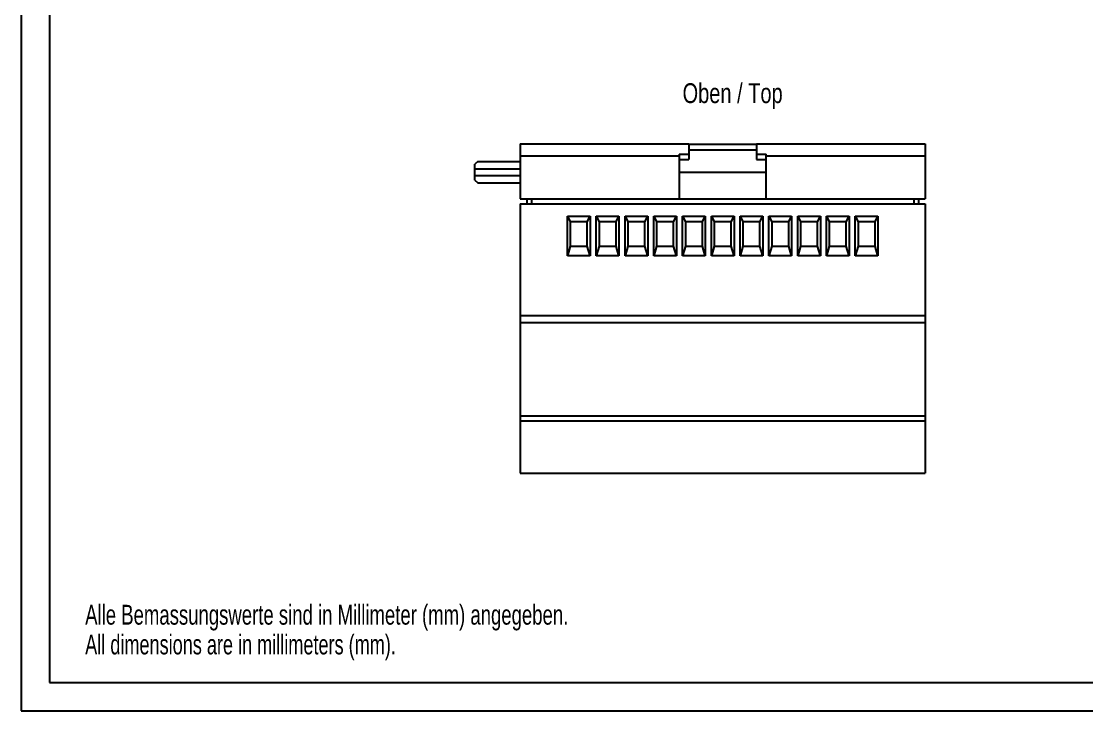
# Model space of a CAD drawing. Extents: x 0 to 420, y 0 to 297.
# Drawn here: x 0 to 188.1, y 0 to 121.7 of the extents above; entities that cross this region are included whole.
import ezdxf

# ---------------------------------------------------------------- set-up
doc = ezdxf.new("R2010")
doc.units = 0
doc.header["$LTSCALE"] = 23.1
for name, color, linetype in [('13000_TOP', 7, 'CONTINUOUS'), ('13300_TOP_GERMAN_ENGLISH', 7, 'CONTINUOUS'), ('90000_FRAME', 7, 'CONTINUOUS'), ('91000_TIP', 7, 'CONTINUOUS')]:
    doc.layers.add(name, color=color, linetype=linetype)
doc.styles.get("Standard").update_dxf_attribs({"font": 'txt', "width": 0.8})

msp = doc.modelspace()

# ---------------------------------------------------------------- linework, layer by layer
at = {"layer": '13000_TOP', "color": 7, "linetype": 'CONTINUOUS'}
for p, q in [((88.074, 100.07), (88.074, 90.37)), ((88.074, 100.07), (117.849, 100.07)), ((117.849, 100.07), (117.849, 97.32)), ((117.849, 100.02), (129.799, 100.02)), ((129.799, 100.07), (129.799, 97.32)), ((129.799, 100.07), (159.574, 100.07)), ((159.574, 100.07), (159.574, 90.37)), ((88.074, 97.962), (116.135, 97.962)), ((116.135, 98.243), (116.135, 90.37)), ((116.135, 98.243), (117.849, 98.243)), ((117.849, 99.02), (129.799, 99.02)), ((129.799, 98.243), (131.513, 98.243)), ((131.513, 90.37), (131.513, 98.243)), ((131.513, 97.962), (159.574, 97.962)), ((80.574, 96.97), (80.074, 96.47)), ((80.074, 93.67), (80.074, 96.47)), ((80.574, 96.97), (88.074, 96.97)), ((116.135, 97.32), (117.849, 97.32)), ((129.799, 97.32), (131.513, 97.32)), ((80.074, 95.67), (88.074, 95.67)), ((80.074, 94.47), (88.074, 94.47)), ((116.135, 95.067), (131.513, 95.067)), ((80.074, 93.67), (80.574, 93.17)), ((80.574, 93.17), (88.074, 93.17)), ((88.074, 90.37), (159.574, 90.37)), ((89.274, 90.37), (89.274, 89.47)), ((90.074, 90.37), (90.074, 89.47)), ((157.574, 90.37), (157.574, 89.47)), ((158.374, 90.37), (158.374, 89.47)), ((88.074, 89.47), (88.074, 41.947)), ((88.074, 89.47), (159.574, 89.47)), ((159.574, 89.47), (159.574, 41.947)), ((96.424, 87.32), (96.924, 86.32)), ((96.424, 80.32), (96.424, 87.32)), ((96.424, 87.32), (100.424, 87.32)), ((99.924, 86.32), (100.424, 87.32)), ((100.424, 87.32), (100.424, 80.32)), ((101.504, 87.32), (102.004, 86.32)), ((101.504, 80.32), (101.504, 87.32)), ((101.504, 87.32), (105.504, 87.32)), ((105.004, 86.32), (105.504, 87.32)), ((105.504, 87.32), (105.504, 80.32)), ((106.584, 87.32), (107.084, 86.32)), ((106.584, 80.32), (106.584, 87.32)), ((106.584, 87.32), (110.584, 87.32)), ((110.084, 86.32), (110.584, 87.32)), ((110.584, 87.32), (110.584, 80.32)), ((111.664, 87.32), (112.164, 86.32)), ((111.664, 80.32), (111.664, 87.32)), ((111.664, 87.32), (115.664, 87.32)), ((115.164, 86.32), (115.664, 87.32)), ((115.664, 87.32), (115.664, 80.32)), ((116.744, 87.32), (117.244, 86.32)), ((116.744, 80.32), (116.744, 87.32)), ((116.744, 87.32), (120.744, 87.32)), ((120.244, 86.32), (120.744, 87.32)), ((120.744, 87.32), (120.744, 80.32)), ((121.824, 87.32), (122.324, 86.32)), ((121.824, 80.32), (121.824, 87.32)), ((121.824, 87.32), (125.824, 87.32)), ((125.324, 86.32), (125.824, 87.32)), ((125.824, 87.32), (125.824, 80.32)), ((126.904, 87.32), (127.404, 86.32)), ((126.904, 80.32), (126.904, 87.32)), ((126.904, 87.32), (130.904, 87.32)), ((130.404, 86.32), (130.904, 87.32)), ((130.904, 87.32), (130.904, 80.32)), ((131.984, 87.32), (132.484, 86.32)), ((131.984, 80.32), (131.984, 87.32)), ((131.984, 87.32), (135.984, 87.32)), ((135.484, 86.32), (135.984, 87.32)), ((135.984, 87.32), (135.984, 80.32)), ((137.064, 87.32), (137.564, 86.32)), ((137.064, 80.32), (137.064, 87.32)), ((137.064, 87.32), (141.064, 87.32)), ((140.564, 86.32), (141.064, 87.32)), ((141.064, 87.32), (141.064, 80.32)), ((142.144, 87.32), (142.644, 86.32)), ((142.144, 80.32), (142.144, 87.32)), ((142.144, 87.32), (146.144, 87.32)), ((145.644, 86.32), (146.144, 87.32)), ((146.144, 87.32), (146.144, 80.32)), ((147.224, 87.32), (147.724, 86.32)), ((147.224, 80.32), (147.224, 87.32)), ((147.224, 87.32), (151.224, 87.32)), ((150.724, 86.32), (151.224, 87.32)), ((151.224, 87.32), (151.224, 80.32)), ((96.924, 86.32), (96.924, 82.02)), ((99.924, 86.32), (96.924, 86.32)), ((99.924, 82.02), (99.924, 86.32)), ((102.004, 86.32), (102.004, 82.02)), ((105.004, 86.32), (102.004, 86.32)), ((105.004, 82.02), (105.004, 86.32)), ((107.084, 86.32), (107.084, 82.02)), ((110.084, 86.32), (107.084, 86.32)), ((110.084, 82.02), (110.084, 86.32)), ((112.164, 86.32), (112.164, 82.02)), ((115.164, 86.32), (112.164, 86.32)), ((115.164, 82.02), (115.164, 86.32)), ((117.244, 86.32), (117.244, 82.02)), ((120.244, 86.32), (117.244, 86.32)), ((120.244, 82.02), (120.244, 86.32)), ((122.324, 86.32), (122.324, 82.02)), ((125.324, 86.32), (122.324, 86.32)), ((125.324, 82.02), (125.324, 86.32)), ((127.404, 86.32), (127.404, 82.02)), ((130.404, 86.32), (127.404, 86.32)), ((130.404, 82.02), (130.404, 86.32)), ((132.484, 86.32), (132.484, 82.02)), ((135.484, 86.32), (132.484, 86.32)), ((135.484, 82.02), (135.484, 86.32)), ((137.564, 86.32), (137.564, 82.02)), ((140.564, 86.32), (137.564, 86.32)), ((140.564, 82.02), (140.564, 86.32)), ((142.644, 86.32), (142.644, 82.02)), ((145.644, 86.32), (142.644, 86.32)), ((145.644, 82.02), (145.644, 86.32)), ((147.724, 86.32), (147.724, 82.02)), ((150.724, 86.32), (147.724, 86.32)), ((150.724, 82.02), (150.724, 86.32)), ((96.924, 82.02), (96.424, 80.32)), ((96.924, 82.02), (99.924, 82.02)), ((100.424, 80.32), (99.924, 82.02)), ((102.004, 82.02), (101.504, 80.32)), ((102.004, 82.02), (105.004, 82.02)), ((105.504, 80.32), (105.004, 82.02)), ((107.084, 82.02), (106.584, 80.32)), ((107.084, 82.02), (110.084, 82.02)), ((110.584, 80.32), (110.084, 82.02)), ((112.164, 82.02), (111.664, 80.32)), ((112.164, 82.02), (115.164, 82.02)), ((115.664, 80.32), (115.164, 82.02)), ((117.244, 82.02), (116.744, 80.32)), ((117.244, 82.02), (120.244, 82.02)), ((120.744, 80.32), (120.244, 82.02)), ((122.324, 82.02), (121.824, 80.32)), ((122.324, 82.02), (125.324, 82.02)), ((125.824, 80.32), (125.324, 82.02)), ((127.404, 82.02), (126.904, 80.32)), ((127.404, 82.02), (130.404, 82.02)), ((130.904, 80.32), (130.404, 82.02)), ((132.484, 82.02), (131.984, 80.32)), ((132.484, 82.02), (135.484, 82.02)), ((135.984, 80.32), (135.484, 82.02)), ((137.564, 82.02), (137.064, 80.32)), ((137.564, 82.02), (140.564, 82.02)), ((141.064, 80.32), (140.564, 82.02)), ((142.644, 82.02), (142.144, 80.32)), ((142.644, 82.02), (145.644, 82.02)), ((146.144, 80.32), (145.644, 82.02)), ((147.724, 82.02), (147.224, 80.32)), ((147.724, 82.02), (150.724, 82.02)), ((151.224, 80.32), (150.724, 82.02)), ((100.424, 80.32), (96.424, 80.32)), ((105.504, 80.32), (101.504, 80.32)), ((110.584, 80.32), (106.584, 80.32)), ((115.664, 80.32), (111.664, 80.32)), ((120.744, 80.32), (116.744, 80.32)), ((125.824, 80.32), (121.824, 80.32)), ((130.904, 80.32), (126.904, 80.32)), ((135.984, 80.32), (131.984, 80.32)), ((141.064, 80.32), (137.064, 80.32)), ((146.144, 80.32), (142.144, 80.32)), ((151.224, 80.32), (147.224, 80.32)), ((88.074, 69.753), (159.574, 69.753)), ((88.074, 68.517), (159.574, 68.517)), ((88.074, 52.078), (159.574, 52.078)), ((88.074, 51.199), (159.574, 51.199)), ((88.074, 41.947), (100.889, 41.947)), ((100.959, 41.947), (159.574, 41.947))]:
    msp.add_line(p, q, dxfattribs=at)
at = {"layer": '90000_FRAME', "color": 7, "linetype": 'CONTINUOUS'}
for p, q in [((0, 297), (0, 0)), ((5, 292), (5, 5)), ((5, 5), (415, 5)), ((0, 0), (420, 0))]:
    msp.add_line(p, q, dxfattribs=at)

# ---------------------------------------------------------------- texts
at = {"layer": '13300_TOP_GERMAN_ENGLISH', "linetype": 'CONTINUOUS', "width": 0.754762}
msp.add_text('Oben / Top', height=3.5, dxfattribs=at).set_placement((116.74, 107.267))
at = {"layer": '91000_TIP', "color": 7, "linetype": 'CONTINUOUS'}
for s, width, p in [('Alle Bemassungswerte sind in Millimeter (mm) angegeben.', 0.699134, (11.276, 15.19)), ('All dimensions are in millimeters (mm).', 0.68254, (11.276, 9.94))]:
    msp.add_text(s, height=3.5, dxfattribs=dict(at, width=width)).set_placement(p)

doc.saveas('drawing.dxf')
